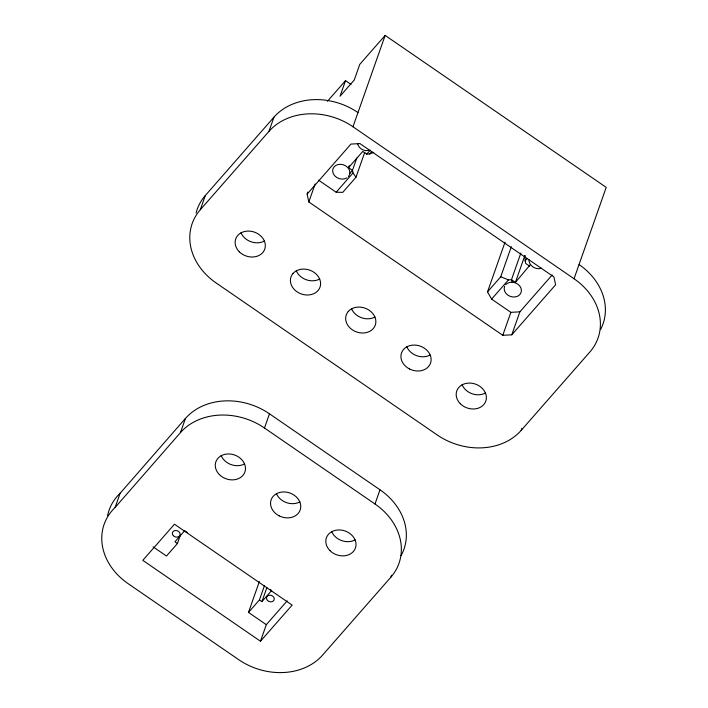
<?xml version="1.0" encoding="UTF-8"?>
<svg xmlns="http://www.w3.org/2000/svg" width="708" height="708" viewBox="0 0 708 708"><rect width="100%" height="100%" fill="white"/><g stroke="black" fill="none" stroke-linecap="round" stroke-linejoin="round"><path stroke-width="1.06" d="M529.009 259.801C528.681 263.942 532.726 267.943 536.965 268.527A8.797 7.222 19.4 0 0 541.363 268.288M351 84.385L345.531 80.623L340.035 96.244L354.257 80.004L359.761 64.384L385.152 35.4L606.216 187.381L574.038 278.748A61.561 50.551 19.4 0 1 589.87 351.982L521.203 430.349A61.561 50.551 19.4 0 1 437.199 434.942L216.135 282.961A61.561 50.551 19.4 0 1 200.311 209.736L205.311 195.532L273.969 117.156A61.561 50.551 19.4 0 1 357.974 112.572M391.542 575.197L390.834 577.224L322.653 655.042A61.561 50.551 19.4 0 1 238.649 659.635L128.121 583.649A61.561 50.551 19.4 0 1 115.121 507.468L120.121 493.264L185.469 418.393A61.561 50.551 19.4 0 1 269.474 413.808L380.001 489.794A61.561 50.551 19.4 0 1 401.047 555.647M200.311 209.736L268.969 131.361L273.969 117.156M115.121 507.468L180.46 432.597L185.469 418.393M153.105 546.841L166.477 556.037L177.434 543.532L180.336 535.292M307.122 194.107L350.947 144.078L359.947 143.591L553.913 276.943L555.612 284.784L511.787 334.813L502.786 335.3L308.821 201.957L307.122 194.107L307.83 192.107M308.821 201.957L315.149 183.983M268.969 131.361A61.561 50.551 19.4 0 1 352.973 126.767L385.152 35.4M318.653 180.195L336.158 192.231L342.761 192.355L355.974 177.266L353.026 172.973L352.46 170.363L348.54 167.663L349.265 165.592M356.805 158.034L352.46 170.363L349.823 173.469M180.46 432.597A61.561 50.551 19.4 0 1 264.473 428.004L269.474 413.808M355.974 177.266L364.744 152.37M260.473 641.244L292.13 605.11L174.469 524.221L142.812 560.347L260.473 641.244L266.314 624.668L248.481 612.411L259.367 581.516M248.481 612.411L259.438 599.906L264.518 585.489M259.438 599.906L261.933 601.623L266.854 587.675M390.834 577.224A61.561 50.551 19.4 0 0 375.001 503.999L380.001 489.794M552.196 274.943L519.867 311.847L510.866 312.343L491.618 299.103L487.52 291.882L505.052 242.092M487.52 291.882L500.733 276.793L511.326 246.711M520.884 252.986L511.486 279.687L512.309 282.28M500.733 276.793L508.486 279.846L511.486 279.687L515.406 282.386L524.885 255.473M502.786 335.3L510.866 312.343M511.787 334.813L519.867 311.847M521.203 430.349L521.92 428.322M515.406 282.386L530.469 264.518M348.416 176.611C350.699 174.018 350.106 170.008 347.832 167.61A8.797 7.222 19.4 0 0 335.654 165.53A8.797 7.222 19.4 0 0 334.734 175.805A8.797 7.222 19.4 0 0 346.911 177.885M327.415 101.297L345.531 80.623M348.54 167.663L362.77 151.423L366.691 154.123L369.691 153.955L373.789 152.335M336.158 192.231L353.026 172.973M369.691 153.955L371.797 151.547M491.618 299.103L508.486 279.846M529.628 266.146L525.708 263.447L525.141 260.836L527.256 258.42M261.933 601.623L271.677 590.507L270.014 589.366M266.314 624.668L287.174 600.862M366.691 154.123L370.328 150.167M505.654 284.713C508.167 282.005 512.335 281.669 515.636 282.97A8.797 7.222 19.4 0 1 520.938 292.908A8.797 7.222 19.4 0 1 509.928 296.254A8.797 7.222 19.4 0 1 504.636 286.315M369.859 150.379L365.47 150.627A8.797 7.222 19.4 0 1 357.637 143.821M352.973 126.767L574.038 278.748M264.473 428.004L375.001 503.999M187.178 532.416L184.682 530.699L174.938 541.815L177.434 543.532M351.531 308.67L352.495 310.617A15.39 12.638 19.4 0 0 374.992 317.007M524.947 255.65L525.141 260.836M107.607 515.654A61.561 50.551 19.4 0 1 120.121 493.264M355.151 539.868A15.39 12.638 19.4 0 1 331.68 531.531M299.882 501.875A15.39 12.638 19.4 0 1 284.182 501.662L282.129 500.432A15.39 12.638 19.4 0 1 276.421 493.538M244.614 463.882A15.39 12.638 19.4 0 1 221.153 455.545M264.465 241.021A15.39 12.638 19.4 0 1 240.994 232.675M319.724 279.014A15.39 12.638 19.4 0 1 304.024 278.793L301.971 277.571A15.39 12.638 19.4 0 1 296.263 270.677M485.52 392.993A15.39 12.638 19.4 0 1 462.059 384.656M430.26 355A15.39 12.638 19.4 0 1 414.561 354.788L412.499 353.566A15.39 12.638 19.4 0 1 406.79 346.663M579.038 264.544A61.561 50.551 19.4 0 1 600.561 329.521M196.063 213.037A61.561 50.551 19.4 0 1 205.311 195.532M293.015 273.465L291.829 275.093A15.39 12.638 19.4 0 0 296.971 291.776L299.024 292.997A15.39 12.638 19.4 0 0 317.264 291.369A15.39 12.638 19.4 0 0 317.45 275.447L315.856 273.784A15.39 12.638 19.4 0 0 293.015 273.465M348.274 311.467L347.097 313.095A15.39 12.638 19.4 0 0 346.531 322.875L347.495 324.813A15.39 12.638 19.4 0 0 371.753 330.043L373.24 328.627A15.39 12.638 19.4 0 0 374.019 315.272L372.718 313.44A15.39 12.638 19.4 0 0 348.274 311.467M409.56 368.992L407.498 367.771A15.39 12.638 19.4 0 1 403.542 349.46A15.39 12.638 19.4 0 1 424.543 348.309L426.393 349.77A15.39 12.638 19.4 0 1 428.499 366.62A15.39 12.638 19.4 0 1 409.56 368.992M279.182 515.858L277.129 514.636A15.39 12.638 19.4 0 1 273.164 496.335A15.39 12.638 19.4 0 1 294.165 495.184L296.015 496.644A15.39 12.638 19.4 0 1 298.13 513.495A15.39 12.638 19.4 0 1 279.182 515.858M329.981 550.638A15.39 12.638 19.4 0 0 355.416 548.063A15.39 12.638 19.4 0 0 337.344 530.026A15.39 12.638 19.4 0 0 329.981 550.638M219.453 474.652A15.39 12.638 19.4 0 0 244.879 472.068A15.39 12.638 19.4 0 0 226.808 454.032A15.39 12.638 19.4 0 0 219.453 474.652M267.42 600.366A3.956 3.248 19.4 0 0 274.04 600.003A3.956 3.248 19.4 0 0 269.651 595.189A3.956 3.248 19.4 0 0 267.42 600.366M173.292 535.646A3.956 3.248 19.4 0 0 179.912 535.283A3.956 3.248 19.4 0 0 175.522 530.478A3.956 3.248 19.4 0 0 173.292 535.646M239.295 251.782A15.39 12.638 19.4 0 0 264.73 249.207A15.39 12.638 19.4 0 0 246.649 231.171A15.39 12.638 19.4 0 0 239.295 251.782M460.359 403.764A15.39 12.638 19.4 0 0 485.785 401.188A15.39 12.638 19.4 0 0 467.714 383.152A15.39 12.638 19.4 0 0 460.359 403.764"/></g></svg>
